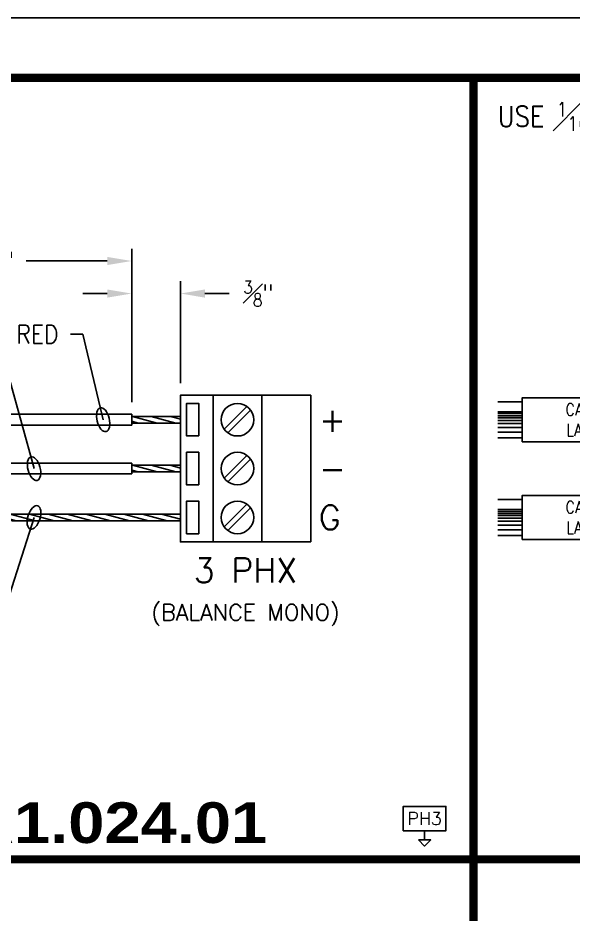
# Model space of a CAD drawing. Header units: inches. Extents: x 0 to 36.7, y 0 to 29.3.
# Drawn here: x 18.481 to 20.613, y 25.86 to 29.3 of the extents above; entities that cross this region are included whole.
import ezdxf
from ezdxf.enums import TextEntityAlignment as Align

# ---------------------------------------------------------------- set-up
doc = ezdxf.new("R2010")
doc.units = ezdxf.units.IN
doc.header["$MEASUREMENT"] = 0
for name, color, linetype in [('Bitmap', 7, 'Continuous'), ('BLACK', 7, 'Continuous'), ('CABLE', 7, 'Continuous'), ('CONDUCTOR', 7, 'Continuous'), ('CONN', 7, 'Continuous'), ('CONN-TXT', 7, 'Continuous'), ('RED', 12, 'Continuous'), ('SHIELD', 7, 'Continuous')]:
    doc.layers.add(name, color=color, linetype=linetype)
doc.styles.add('Arial Black', font='')
doc.styles.add('CONNECTOR', font='SIMPLEX.shx', dxfattribs={"width": 0.75, "height": 0.0625})
doc.styles.add('ROMANS', font='romans', dxfattribs={"width": 0.875})
doc.styles.get("Standard").update_dxf_attribs({"font": 'arial.ttf'})
doc.styles.get('Arial Black').set_extended_font_data('Arial Black')
doc.dimstyles.new('CONN2', dxfattribs={"dimscale": 0.75, "dimtxt": 0.09375, "dimasz": 0.125, "dimexe": 0.0625, "dimexo": 0.0625, "dimgap": 0.0625, "dimtad": 0, "dimdec": 3, "dimzin": 4, "dimdsep": 46, "dimtxsty": 'ROMANS', "dimcen": 0.0625, "dimadec": 0, "dimazin": 0, "dimtfac": 1, "dimtdec": 3, "dimtofl": 0, "dimtmove": 0, "dimatfit": 3, "dimfxl": 1, "dimtolj": 1, "dimtzin": 0, "dimarcsym": 0})

# ---------------------------------------------------------------- blocks, each defined once
blk = doc.blocks.new('TERM-F')
for points in [[(-0.0507, -0.0366), (0.0366, 0.0507)], [(-0.0366, -0.0507), (0.0507, 0.0366)]]:
    blk.add_lwpolyline(points)
blk.add_circle((0, 0), 0.0625)
blk = doc.blocks.new('*D245')
at = {"layer": 'CONN-TXT', "color": 0, "lineweight": -2, "transparency": 16777216}
for p, q in [((1.6875, 1.6315), (1.6875, 2.3438)), ((2.6875, 1.755), (2.6875, 2.3438)), ((1.7812, 2.2969), (2.0921, 2.2969)), ((2.5937, 2.2969), (2.2829, 2.2969))]:
    blk.add_line(p, q, dxfattribs=at)
at = {"layer": 'CONN-TXT', "color": 0, "transparency": 16777216}
for points in [[(1.7812, 2.3125), (1.7812, 2.2812), (1.6875, 2.2969)], [(2.5937, 2.3125), (2.5937, 2.2812), (2.6875, 2.2969)]]:
    blk.add_solid(points, dxfattribs=at)
at = {"layer": 'Defpoints', "color": 0, "transparency": 16777216}
for p in [(1.6875, 2.2969), (2.6875, 1.7082), (1.6875, 1.5846)]:
    blk.add_point(p, dxfattribs=at)
at = {"layer": 'CONN-TXT', "color": 0, "transparency": 16777216, "insert": (2.1875, 2.2969), "char_height": 0.07031, "attachment_point": 5, "style": 'ROMANS'}
blk.add_mtext('\\A1;2"', dxfattribs=at)
blk = doc.blocks.new('*D247')
at = {"layer": 'CONN-TXT', "color": 0, "lineweight": -2, "transparency": 16777216}
for p, q in [((2.6875, 1.755), (2.6875, 2.2188)), ((2.875, 1.8281), (2.875, 2.2188)), ((2.5937, 2.1719), (2.5, 2.1719)), ((2.9687, 2.1719), (3.0625, 2.1719))]:
    blk.add_line(p, q, dxfattribs=at)
at = {"layer": 'CONN-TXT', "color": 0, "transparency": 16777216}
for points in [[(2.5937, 2.1875), (2.5937, 2.1562), (2.6875, 2.1719)], [(2.9687, 2.1875), (2.9687, 2.1562), (2.875, 2.1719)]]:
    blk.add_solid(points, dxfattribs=at)
at = {"layer": 'Defpoints', "color": 0, "transparency": 16777216}
for p in [(2.875, 2.1719), (2.875, 1.7812), (2.6875, 1.7082)]:
    blk.add_point(p, dxfattribs=at)
at = {"layer": 'CONN-TXT', "color": 0, "transparency": 16777216, "insert": (3.174, 2.1719), "char_height": 0.070312, "attachment_point": 5, "style": 'ROMANS'}
blk.add_mtext('\\A1;{\\H0.7x;\\S3#8;}"', dxfattribs=at)
blk = doc.blocks.new('ELLIPSE')
at = {"color": 0, "extrusion": (0, 0, -1)}
blk.add_ellipse((0, 0), major_axis=(1, 0), ratio=0.5, dxfattribs=at)
blk = doc.blocks.new('input-g')
blk.add_lwpolyline([(-0.21875, -0.0625), (0, -0.0625), (0, 0.0625), (-0.21875, 0.0625)], close=True)
for points in [[(-0.109375, -0.0625), (-0.109375, -0.109375)], [(-0.140625, -0.109375), (-0.078125, -0.109375), (-0.109375, -0.140625), (-0.140625, -0.109375)]]:
    blk.add_lwpolyline(points)
at = {"style": 'CONNECTOR', "width": 0.75}
blk.add_attdef('CONNECTOR', text='', height=0.0625, dxfattribs=at).set_placement((-0.109375, 0), align=Align.MIDDLE)
blk = doc.blocks.new('A1.026.01')
at = {"layer": 'CABLE'}
h = blk.add_hatch(dxfattribs=at)
h.set_pattern_fill('LOG', color=256, scale=0.15, style=0, pattern_type=2)
h.set_pattern_definition([(0, (0, -2.8125), (0, 0.15), []), (0, (0, -2.76735), (0, 0.15), []), (0, (0, -2.74093), (0, 0.15), []), (0, (0, -2.72219), (0, 0.15), []), (0, (0, -2.70765), (0, 0.15), []), (0, (0, -2.69578), (0, 0.15), []), (0, (0, -2.68574), (0, 0.15), []), (0, (0, -2.67704), (0, 0.15), []), (0, (0, -2.66936), (0, 0.15), [])])
h.paths.add_polyline_path([(1.5312, 1.6185), (1.5312, 1.6875), (0.6875, 1.6875), (0.6875, 1.6185)])
h.paths.add_polyline_path([(1.5312, 1.6875), (1.5312, 1.7565), (0.6875, 1.7565), (0.6875, 1.6875)])
h.paths.add_polyline_path([(0.0937, 1.7565), (0.0937, 1.6875), (0.1875, 1.6875), (0.1875, 1.7565)])
h.paths.add_polyline_path([(0.1875, 1.6185), (0.1875, 1.6875), (0.0937, 1.6875), (0.0937, 1.6185)])
h = blk.add_hatch(dxfattribs=at)
h.set_pattern_fill('LOG', color=256, scale=0.15, style=0, pattern_type=2)
h.set_pattern_definition([(0, (0, -3.1875), (0, 0.15), []), (0, (0, -3.14235), (0, 0.15), []), (0, (0, -3.11593), (0, 0.15), []), (0, (0, -3.09719), (0, 0.15), []), (0, (0, -3.08265), (0, 0.15), []), (0, (0, -3.07078), (0, 0.15), []), (0, (0, -3.06074), (0, 0.15), []), (0, (0, -3.05204), (0, 0.15), []), (0, (0, -3.04436), (0, 0.15), [])])
h.paths.add_polyline_path([(1.5312, 1.2435), (1.5312, 1.3125), (0.6875, 1.3125), (0.6875, 1.2435)])
h.paths.add_polyline_path([(1.5312, 1.3125), (1.5312, 1.3815), (0.6875, 1.3815), (0.6875, 1.3125)])
h.paths.add_polyline_path([(0.0937, 1.3815), (0.0937, 1.3125), (0.1875, 1.3125), (0.1875, 1.3815)])
h.paths.add_polyline_path([(0.1875, 1.2435), (0.1875, 1.3125), (0.0937, 1.3125), (0.0937, 1.2435)])
for points in [[(0.1875, 1.7565), (0.0937, 1.7565)], [(0.0937, 1.6185), (0.1875, 1.6185)], [(0.1875, 1.3815), (0.0937, 1.3815)], [(0.0937, 1.2435), (0.1875, 1.2435)]]:
    blk.add_lwpolyline(points, dxfattribs=at)
at = {"layer": 'CONN', "const_width": 0.0312}
blk.add_lwpolyline([(0, 0), (4, 0), (4, 3), (0, 3)], close=True, dxfattribs=at)
at = {"layer": 'CONN-TXT'}
for points in [[(0.6875, 1.7721), (0.1875, 1.7721), (0.1875, 1.6029), (0.6875, 1.6029)], [(0.6875, 1.3971), (0.1875, 1.3971), (0.1875, 1.2279), (0.6875, 1.2279)]]:
    blk.add_lwpolyline(points, close=True, dxfattribs=at)
at = {"insert": (0.0937, 2.9062), "char_height": 0.078125, "width": 3.046875, "attachment_point": 1, "style": 'ROMANS'}
blk.add_mtext('\\A1;USE {\\H0.6978x;\\S1#16;}" CLEAR HEAT SHRINK AROUND SHIELD', dxfattribs=at)
at = {"layer": 'CABLE', "char_height": 0.04688, "width": 0.5, "attachment_point": 5, "style": 'ROMANS'}
for insert in [(0.4375, 1.6875), (0.4375, 1.3125)]:
    blk.add_mtext('CABLE\\PLABEL', dxfattribs=dict(at, insert=insert))
blk = doc.blocks.new('A1.024.02')
at = {"layer": 'CONN', "const_width": 0.0312}
blk.add_lwpolyline([(0, 0), (4, 0), (4, 3), (0, 3)], close=True, dxfattribs=at)
blk = doc.blocks.new('A1.024.01')
at = {"layer": 'CONDUCTOR'}
h = blk.add_hatch(dxfattribs=at)
h.set_pattern_fill('ANSI31', color=256, scale=0.15, angle=300, style=0)
h.set_pattern_definition([(345, (73.2413, -30.577234), (0.004852857, 0.0181111092), [])])
h.paths.add_polyline_path([(2.6875, 1.6748), (2.875, 1.6748), (2.875, 1.7002), (2.6875, 1.7002)])
h = blk.add_hatch(dxfattribs=at)
h.set_pattern_fill('ANSI31', color=256, scale=0.15, angle=300, style=0)
h.paths.add_polyline_path([(2.875, 1.3252), (2.6875, 1.3252), (2.2289, 1.3252, -0.161384), (2.1618, 1.3474), (1.9783, 1.4841, 0.161384), (1.8961, 1.5113), (1.8437, 1.5113), (1.8437, 1.486), (1.8961, 1.486, -0.161384), (1.9632, 1.4638), (2.1467, 1.3271, 0.161384), (2.2289, 1.2998), (2.6875, 1.2998), (2.875, 1.2998)])
h = blk.add_hatch(dxfattribs=at)
h.set_pattern_fill('ANSI31', color=256, scale=0.15, angle=300, style=0)
h.set_pattern_definition([(345, (73.2413, -30.764734), (0.004852857, 0.0181111092), [])])
h.paths.add_polyline_path([(2.6875, 1.4874), (2.875, 1.4874), (2.875, 1.5127), (2.6875, 1.5127)])
at = {"layer": 'BLACK'}
for points in [[(1.9507, 1.5), (2.1803, 1.5201, -0.021835), (2.193, 1.5206), (2.6875, 1.5206)], [(2.006, 1.4634), (2.1839, 1.479, -0.021835), (2.193, 1.4793), (2.6875, 1.4793)]]:
    blk.add_lwpolyline(points, format="xyb", dxfattribs=at)
blk.add_lwpolyline([(2.6875, 1.4793), (2.6875, 1.5206)], dxfattribs=at)
at = {"layer": 'CONDUCTOR'}
for points in [[(2.6875, 1.7002), (2.875, 1.7002), (2.875, 1.6748), (2.6875, 1.6748)], [(2.6875, 1.5127), (2.875, 1.5127), (2.875, 1.4874), (2.6875, 1.4874)], [(2.6875, 1.3252), (2.875, 1.3252), (2.875, 1.2998), (2.6875, 1.2998)]]:
    blk.add_lwpolyline(points, dxfattribs=at)
at = {"layer": 'CONN', "const_width": 0.0312}
blk.add_lwpolyline([(0, 0), (4, 0), (4, 3), (0, 3)], close=True, dxfattribs=at)
at = {"layer": 'CONN'}
for points in [[(3, 1.2187), (3, 1.7812), (2.875, 1.7812), (2.875, 1.2187), (3, 1.2187)], [(3.1875, 1.2187), (3.1875, 1.7812), (3, 1.7812), (3, 1.2187), (3.1875, 1.2187)], [(3.375, 1.2187), (3.375, 1.7812), (3.1875, 1.7812), (3.1875, 1.2187), (3.375, 1.2187)]]:
    blk.add_lwpolyline(points, dxfattribs=at)
for points in [[(2.9453, 1.625), (2.9453, 1.75), (2.8984, 1.75), (2.8984, 1.625)], [(2.9453, 1.4375), (2.9453, 1.5625), (2.8984, 1.5625), (2.8984, 1.4375)], [(2.9453, 1.25), (2.9453, 1.375), (2.8984, 1.375), (2.8984, 1.25)]]:
    blk.add_lwpolyline(points, close=True, dxfattribs=at)
at = {"layer": 'RED'}
for points in [[(1.8437, 1.5439), (1.9001, 1.5439, 0.146351), (1.9574, 1.561), (2.1449, 1.6842, -0.146351), (2.2249, 1.7082), (2.6875, 1.7082)], [(1.9328, 1.5063, 0.089008), (1.9801, 1.5265), (2.1676, 1.6497, -0.146351), (2.2249, 1.6668), (2.6875, 1.6668)]]:
    blk.add_lwpolyline(points, format="xyb", dxfattribs=at)
blk.add_lwpolyline([(2.6875, 1.6668), (2.6875, 1.7082)], dxfattribs=at)
at = {"layer": 'SHIELD'}
for points in [[(1.8437, 1.5113), (1.8961, 1.5113, -0.161384), (1.9783, 1.4841), (2.1618, 1.3474, 0.161384), (2.2289, 1.3252), (2.6875, 1.3252)], [(1.8437, 1.486), (1.8961, 1.486, -0.161384), (1.9632, 1.4638), (2.1467, 1.3271, 0.161384), (2.2289, 1.2998), (2.6875, 1.2998)]]:
    blk.add_lwpolyline(points, format="xyb", dxfattribs=at)
at = {"layer": 'Bitmap', "rotation": 180}
for p in [(3.0937, 1.6875), (3.0937, 1.5), (3.0937, 1.3125)]:
    blk.add_blockref('TERM-F', p, dxfattribs=at)
at = {"layer": 'CONN'}
ref = blk.add_blockref('input-g', (3.8945, 0.1562), dxfattribs=dict(at, xscale=0.75, yscale=0.75, zscale=0.75))
ref.add_attrib('CONNECTOR', 'PH3', dxfattribs={"layer": '0', "height": 0.04875, "style": 'CONNECTOR'}).set_placement((3.8125, 0.1562), align=Align.MIDDLE)
at = {"insert": (3.125, 0.9375), "char_height": 0.0625, "width": 0.859375, "attachment_point": 5}
blk.add_mtext('{\\Fromans.shx;(BALANCE MONO)}', dxfattribs=at)
at = {"layer": 'CONN-TXT', "style": 'ROMANS'}
for s, p in [('+', (3.4062, 1.6875)), ('-', (3.4062, 1.5)), ('G', (3.4062, 1.3125))]:
    blk.add_text(s, height=0.0938, dxfattribs=at).set_placement(p, align=Align.MIDDLE_LEFT)
blk.add_text('3 PHX', height=0.09375, dxfattribs=at).set_placement((3.125, 1.1562), align=Align.TOP_CENTER)
at = {"layer": 'CONN-TXT', "style": 'Arial Black'}
blk.add_text('DETAIL #: A1.024.01', height=0.15625, dxfattribs=at).set_placement((2, 0.0156), align=Align.BOTTOM_CENTER)
at = {"layer": 'CONN-TXT', "insert": (2.4062, 1.9805), "char_height": 0.07031, "attachment_point": 9, "style": 'ROMANS'}
blk.add_mtext('RED', dxfattribs=at)
at = {"layer": 'CONN-TXT'}
for base, p2, text, picture, middle in [((1.6875, 2.2969), (1.6875, 1.5846), '2"', '*D245', (2.1875, 2.2969)), ((2.875, 2.1719), (2.875, 1.7812), '{\\H0.7x;\\S3#8;}"', '*D247', (3.174, 2.1719))]:
    dim = blk.add_linear_dim(base=base, p1=(2.6875, 1.7082), p2=p2, text=text, dimstyle='CONN2', dxfattribs=at)
    dim.commit()
    dim.dimension.update_dxf_attribs({"geometry": picture, "text_midpoint": middle})
at = {"layer": 'CONN-TXT', "annotation_type": 0, "has_hookline": 1, "hookline_direction": 1, "text_width": 0.1582}
blk.add_leader([(2.5781, 1.6875), (2.5, 2.0156), (2.4531, 2.0156)], dimstyle='CONN2', override={"dimasz": 0.0625, "dimgap": 0.0625, "dimtad": 0, "dimldrblk": 'ELLIPSE'}, dxfattribs=at)
at = {"layer": 'CONN-TXT'}
for points in [[(2.3125, 1.5), (2.2188, 1.8437), (2.1719, 1.8437)], [(2.3125, 1.3125), (2.2188, 1.0156), (2.1719, 1.0156)]]:
    blk.add_leader(points, dimstyle='CONN2', override={"dimasz": 0.0625, "dimldrblk": 'ELLIPSE'}, dxfattribs=at)

msp = doc.modelspace()

# ---------------------------------------------------------------- linework, layer by layer
at = {"layer": 'Defpoints', "color": 1}
msp.add_lwpolyline([(0, 29.3), (36.7, 29.3), (36.7, 0), (0, 0)], close=True, dxfattribs=at)

# ---------------------------------------------------------------- block references
for name, p in [('A1.024.01', (16.23, 26.07)), ('A1.026.01', (20.23, 26.07)), ('A1.024.02', (16.23, 23.07))]:
    msp.add_blockref(name, p)

doc.saveas('drawing.dxf')
